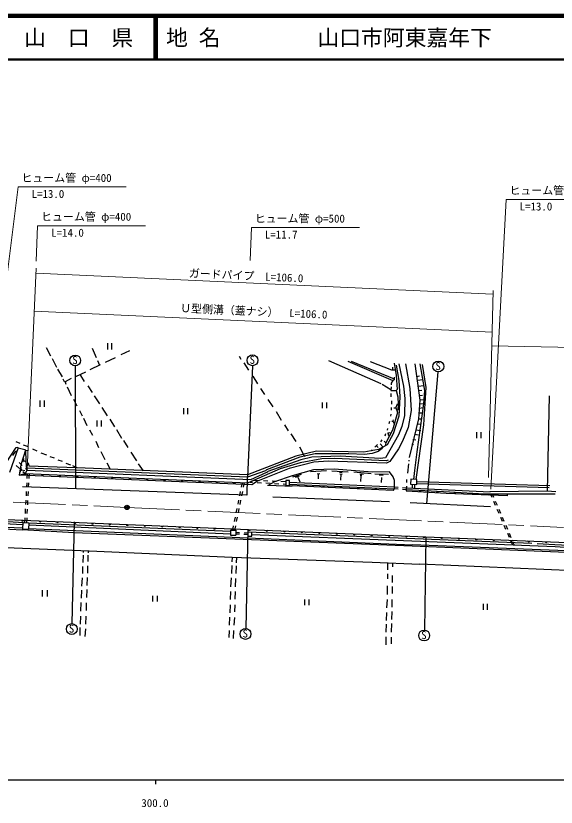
# Model space of a CAD drawing. Units: millimetres, scale not verified. Extents: x 40000 to 680000, y 20000 to 380000.
# Drawn here: x 335980 to 459724, y 198715 to 380000 of the extents above; entities that cross this region are included whole.
import ezdxf
from ezdxf.enums import TextEntityAlignment as Align

# ---------------------------------------------------------------- set-up
doc = ezdxf.new("R2010")
doc.units = ezdxf.units.MM
doc.header["$LTSCALE"] = 1000
doc.header["$PDMODE"] = 32
doc.header["$PDSIZE"] = 500
doc.linetypes.add('CHAIN', pattern=[18.5, 12, -1.5, 3.5, -1.5])
for name, color, linetype, lineweight in [('M-BGD', 7, 'Continuous', 25), ('M-BMK', 2, 'CHAIN', 13), ('M-BMK-SRVR', 3, 'Continuous', 25), ('M-STR-HTXT', 7, 'Continuous', 13), ('M-TTL', 2, 'Continuous', 140), ('M-TTL-BAND', 7, 'Continuous', 25), ('M-TTL-LINE', 7, 'Continuous', 50)]:
    doc.layers.add(name, color=color, linetype=linetype, lineweight=lineweight)
doc.layers.add('M-TTL-TXT', color=7, linetype='Continuous')
doc.styles.add('ＭＳ ゴシック', font='')
doc.styles.get('ＭＳ ゴシック').set_extended_font_data('MS Gothic')

msp = doc.modelspace()

# ---------------------------------------------------------------- linework, layer by layer
at = {"layer": 'M-BGD'}
for p, q in [((356940, 304993), (356940, 303593)), ((357990, 303593), (357990, 304993)), ((342926, 304052), (343942, 302105)), ((353425, 303883), (354356, 301766)), ((361976, 303290), (360029, 302359)), ((344281, 301512), (345297, 299480)), ((354695, 301004), (355118, 299988)), ((358759, 301682), (356473, 300581)), ((387122, 302020), (387546, 301343)), ((407612, 301004), (419550, 295755)), ((349576, 299797), (349615, 271625)), ((355288, 300073), (352917, 298888)), ((388223, 300496), (389239, 298803)), ((390183, 299853), (389070, 274334)), ((412014, 300920), (422344, 296432)), ((412776, 300920), (422598, 296856)), ((417094, 300835), (422005, 298888)), ((422259, 299480), (422259, 298888)), ((422598, 300412), (423106, 297618)), ((423106, 299988), (423698, 296432)), ((423698, 300242), (424799, 295162)), ((425222, 300242), (426238, 294654)), ((427339, 300242), (428524, 291945)), ((428524, 300242), (429540, 294146)), ((429032, 300158), (429879, 294824)), ((345551, 299057), (346567, 297279)), ((351901, 298380), (349615, 297279)), ((350885, 297618), (350631, 297787)), ((351732, 296263), (350885, 297618)), ((390255, 297448), (391356, 295670)), ((422005, 298888), (422852, 298888)), ((423106, 297618), (423275, 294400)), ((428440, 297448), (427847, 297279)), ((432653, 298426), (430043, 268304)), ((347160, 296178), (346821, 296771)), ((347244, 296178), (347160, 296178)), ((348684, 296940), (347244, 296178)), ((347244, 296178), (347414, 295586)), ((419888, 295586), (421836, 294400)), ((422344, 296432), (421920, 295840)), ((421920, 295840), (421920, 295501)), ((422598, 296602), (422344, 296432)), ((422598, 297194), (422598, 296602)), ((423698, 296432), (423952, 292707)), ((429202, 296602), (428016, 296432)), ((347752, 294993), (348684, 293046)), ((352494, 295247), (353425, 293723)), ((392033, 294654), (392964, 293215)), ((421920, 294993), (421836, 294146)), ((421836, 294146), (423106, 294146)), ((423275, 294400), (423106, 294146)), ((423106, 294146), (423444, 292707)), ((424799, 295162), (425053, 292368)), ((426238, 294654), (426492, 289574)), ((429371, 295247), (428186, 295078)), ((428948, 294146), (428270, 294062)), ((429879, 294824), (429371, 286272)), ((429540, 294146), (429371, 291098)), ((349192, 292199), (349954, 290675)), ((353933, 292961), (355118, 291098)), ((393726, 292114), (394827, 290421)), ((421836, 293469), (421836, 292707)), ((423444, 292707), (423529, 290929)), ((423952, 292707), (423698, 288304)), ((425053, 292368), (424968, 288474)), ((428524, 291945), (428186, 287712)), ((429117, 293046), (428440, 292961)), ((429371, 292030), (428524, 291945)), ((458158, 292961), (457650, 271117)), ((341478, 291841), (341478, 290441)), ((342528, 290441), (342528, 291841)), ((355711, 290252), (356896, 288389)), ((374357, 290153), (374357, 288753)), ((375407, 288753), (375407, 290153)), ((406110, 291455), (406110, 290100)), ((407126, 291455), (407126, 290100)), ((421920, 290252), (421920, 289659)), ((422005, 291776), (422005, 291014)), ((422513, 290167), (423021, 290167)), ((423021, 290167), (423360, 291098)), ((423021, 290167), (423360, 289151)), ((423360, 291098), (423444, 291098)), ((423529, 290929), (423444, 289744)), ((429371, 291098), (427847, 280092)), ((429202, 290167), (428440, 290082)), ((429371, 291098), (428524, 291014)), ((350546, 289574), (351139, 288389)), ((395589, 289320), (396774, 287373)), ((421836, 288728), (421751, 288304)), ((423360, 289151), (422259, 285087)), ((423698, 288304), (422428, 284240)), ((423444, 289744), (423275, 289574)), ((424968, 288474), (424376, 285934)), ((426492, 289574), (425815, 285680)), ((428355, 289066), (429117, 289066)), ((351478, 287796), (352240, 286188)), ((354521, 287329), (354521, 285929)), ((355571, 285929), (355571, 287329)), ((357489, 287627), (358590, 285849)), ((421582, 287034), (421412, 286526)), ((422090, 287119), (422344, 287119)), ((422428, 287458), (422344, 287119)), ((422344, 287119), (422598, 286611)), ((428186, 287712), (426069, 278822)), ((427932, 286526), (428778, 286442)), ((428186, 287712), (428948, 287712)), ((352832, 285172), (353510, 283902)), ((359013, 285256), (360198, 283224)), ((397536, 286272), (398383, 284918)), ((422259, 285087), (420735, 282208)), ((421074, 285426), (420989, 285087)), ((424376, 285934), (423614, 283986)), ((425815, 285680), (424545, 282547)), ((429371, 286272), (427588, 273793)), ((427593, 285172), (428694, 285002)), ((441502, 284653), (441502, 283253)), ((442552, 283253), (442552, 284653)), ((398976, 284240), (400076, 282462)), ((419804, 282886), (419465, 282378)), ((420650, 284240), (420481, 283732)), ((423614, 283986), (420650, 278737)), ((422428, 284240), (420989, 281700)), ((421074, 284494), (421243, 284325)), ((421243, 284325), (421497, 284579)), ((421243, 284325), (421243, 283986)), ((421243, 283986), (421497, 283732)), ((421497, 284579), (421836, 284410)), ((426916, 282970), (427593, 282886)), ((427339, 284156), (428101, 283986)), ((333782, 277636), (336068, 281108)), ((336492, 281023), (334544, 275350)), ((335984, 282462), (336915, 282124)), ((336068, 281108), (336407, 281192)), ((336407, 281192), (336492, 281023)), ((336492, 281023), (338016, 280684)), ((337677, 281700), (338778, 281362)), ((354272, 282547), (354949, 281108)), ((360622, 282716), (361638, 281108)), ((400923, 281277), (402108, 279076)), ((418788, 281785), (418195, 281192)), ((418618, 281446), (418957, 281108)), ((420989, 281700), (419042, 280684)), ((419380, 281954), (420058, 281277)), ((420058, 281277), (419888, 280854)), ((420312, 282547), (420735, 282208)), ((420735, 282208), (420566, 281531)), ((424545, 282547), (423614, 280769)), ((426662, 281870), (427085, 281785)), ((335306, 279245), (335984, 280261)), ((335984, 280261), (336238, 280261)), ((338185, 280515), (337155, 277129)), ((338016, 280684), (338185, 280515)), ((338270, 280092), (338185, 280515)), ((338185, 280515), (338693, 280430)), ((338439, 276620), (338270, 280092)), ((339794, 280769), (340810, 280346)), ((341741, 279922), (343011, 279414)), ((355457, 280176), (356388, 278398)), ((362315, 280007), (363585, 278060)), ((404818, 280261), (400076, 279160)), ((404564, 279668), (401008, 278906)), ((412268, 279668), (404564, 279668)), ((415655, 280007), (404818, 280261)), ((415824, 279499), (412268, 279668)), ((419042, 280684), (415655, 280007)), ((417602, 279753), (415824, 279499)), ((417518, 280600), (417348, 280261)), ((418957, 280176), (417602, 279753)), ((419888, 280854), (418957, 280176)), ((419042, 280684), (419296, 280430)), ((423614, 280769), (421666, 277890)), ((427847, 280092), (427254, 275858)), ((336709, 277683), (337441, 277002)), ((337736, 278585), (337513, 277716)), ((337783, 278252), (337684, 277903)), ((337840, 278028), (338282, 277903)), ((338778, 277636), (338947, 276874)), ((343773, 279076), (344789, 278737)), ((345636, 278314), (346567, 277975)), ((347414, 277552), (348514, 277128)), ((356812, 277636), (357574, 276112)), ((364008, 277382), (365109, 275774)), ((400076, 279160), (389070, 274842)), ((401008, 278906), (393407, 275988)), ((401262, 278314), (393677, 275632)), ((401092, 277636), (396520, 276197)), ((404225, 277721), (398552, 276282)), ((406088, 278483), (401092, 277636)), ((403802, 278906), (401262, 278314)), ((410236, 279160), (403802, 278906)), ((407527, 277975), (404225, 277721)), ((409051, 278568), (406088, 278483)), ((420904, 277552), (407527, 277975)), ((420820, 278060), (409051, 278568)), ((419380, 278568), (410236, 279160)), ((420650, 278737), (419380, 278568)), ((421243, 278229), (420820, 278060)), ((421666, 277890), (420904, 277552)), ((425900, 277382), (425646, 275266)), ((425984, 278229), (425984, 277975)), ((336080, 276958), (336831, 276297)), ((337155, 277129), (336746, 274758)), ((337038, 275450), (337229, 276614)), ((337187, 275748), (337266, 276242)), ((337327, 276007), (338039, 275869)), ((337582, 275637), (338100, 275181)), ((338608, 276028), (338100, 275181)), ((338173, 276321), (338565, 275956)), ((338608, 276366), (338439, 276620)), ((338565, 275956), (389832, 273742)), ((389070, 274334), (338608, 276366)), ((338947, 276874), (349784, 276536)), ((350038, 276451), (349022, 276874)), ((349700, 275943), (349784, 275858)), ((389070, 274842), (350038, 276451)), ((393134, 275774), (389070, 274334)), ((396520, 276197), (389184, 272987)), ((398552, 276282), (391356, 273403)), ((393407, 275988), (393134, 275774)), ((393472, 275435), (393677, 275632)), ((404140, 276028), (399230, 274588)), ((407104, 275774), (403463, 275520)), ((408882, 276112), (404140, 276028)), ((408374, 275774), (412099, 275520)), ((417687, 275435), (408882, 276112)), ((427254, 275858), (427083, 273807)), ((336746, 274758), (338100, 275181)), ((390032, 272586), (336746, 274758)), ((338100, 275181), (389184, 272987)), ((338584, 275157), (338524, 274017)), ((339000, 275136), (338940, 273995)), ((388985, 274250), (388900, 270186)), ((389070, 274334), (388985, 274250)), ((389832, 273742), (393472, 275435)), ((399230, 274588), (395250, 273234)), ((399426, 274369), (401439, 274977)), ((400058, 274322), (400971, 274634)), ((400597, 274329), (401026, 273237)), ((404987, 275181), (405241, 275096)), ((405241, 275096), (405580, 275181)), ((405241, 275096), (405241, 273911)), ((410067, 275435), (410744, 275350)), ((410152, 275096), (410744, 275012)), ((410406, 275012), (410321, 273657)), ((413369, 275520), (417348, 275181)), ((414724, 275096), (415570, 275012)), ((414863, 274776), (415201, 274776)), ((415007, 274570), (414922, 273300)), ((421582, 275520), (417687, 275435)), ((418195, 275096), (421328, 275012)), ((419211, 274842), (420142, 274758)), ((419719, 274250), (419634, 273064)), ((422428, 274419), (421582, 275520)), ((422682, 273572), (422428, 274419)), ((425476, 273742), (425476, 273064)), ((426408, 273826), (426370, 272721)), ((427795, 273787), (426408, 273826)), ((427795, 272647), (427795, 273787)), ((388900, 270186), (337508, 272133)), ((338471, 273018), (338419, 272019)), ((338887, 272996), (338835, 271997)), ((387660, 272011), (387871, 273044)), ((388276, 273026), (388066, 271999)), ((389632, 273183), (390217, 273150)), ((391356, 273403), (390032, 272586)), ((390595, 273605), (391695, 273561)), ((391215, 273094), (392213, 273038)), ((392694, 273521), (393693, 273481)), ((393212, 272982), (394210, 272926)), ((393642, 272472), (397621, 272302)), ((395250, 273234), (393811, 272472)), ((394692, 273442), (395691, 273402)), ((395209, 272870), (396207, 272814)), ((396691, 273362), (397790, 273318)), ((397206, 272758), (397790, 272726)), ((397621, 272302), (398806, 272302)), ((398637, 273572), (397790, 273572)), ((397790, 273572), (397790, 272387)), ((397790, 272387), (398637, 272387)), ((398637, 272387), (398637, 273572)), ((398637, 273156), (422682, 272133)), ((398637, 272738), (422682, 271625)), ((398806, 272302), (399230, 272302)), ((422428, 271286), (399230, 272302)), ((422682, 271625), (422682, 273572)), ((422682, 272075), (423565, 272012)), ((424563, 271940), (425445, 271876)), ((425476, 272218), (425392, 271286)), ((426370, 272721), (427795, 272647)), ((426746, 272701), (426746, 271813)), ((427273, 272674), (427252, 271789)), ((427795, 273320), (458242, 272387)), ((427795, 272897), (458158, 271964)), ((338366, 271021), (338313, 270022)), ((338782, 270999), (338729, 270000)), ((387262, 270051), (387461, 271031)), ((387866, 271019), (387665, 270040)), ((422428, 271286), (422682, 271625)), ((422682, 271719), (423549, 271653)), ((424546, 271576), (425412, 271510)), ((425392, 271286), (425476, 271117)), ((425412, 271510), (435298, 270948)), ((425445, 271876), (444612, 270949)), ((435298, 270948), (443341, 270524)), ((443341, 270524), (448508, 270524)), ((457650, 271117), (444526, 270948)), ((444623, 270524), (444973, 269715)), ((445034, 270524), (445388, 269707)), ((448508, 270524), (448506, 270016)), ((448508, 270524), (459512, 270524)), ((459682, 270948), (457650, 271117)), ((338261, 269024), (338208, 268025)), ((338677, 269002), (338624, 268003)), ((386863, 268091), (387062, 269071)), ((387465, 269060), (387264, 268080)), ((394827, 269847), (421582, 268746)), ((426323, 268492), (444696, 267561)), ((445371, 268798), (445768, 267880)), ((445786, 268789), (446183, 267871)), ((338155, 267026), (338103, 266028)), ((338571, 267004), (338519, 266006)), ((386464, 266131), (386663, 267111)), ((387064, 267101), (386863, 266121)), ((446166, 266962), (446563, 266045)), ((446581, 266954), (446978, 266036)), ((269891, 266364), (337575, 263498)), ((275701, 265106), (337543, 262734)), ((338050, 265029), (337990, 263889)), ((338466, 265007), (338406, 263866)), ((386065, 264172), (386265, 265151)), ((386663, 265141), (386462, 264161)), ((446960, 265127), (447358, 264209)), ((447376, 265119), (447773, 264201)), ((329828, 264409), (338947, 263836)), ((337592, 263911), (337531, 262460)), ((338947, 263836), (338884, 262373)), ((338929, 263413), (385124, 261298)), ((338947, 263836), (385149, 261969)), ((349361, 264090), (348822, 240770)), ((385656, 262159), (385866, 263192)), ((386262, 263182), (386052, 262154)), ((447755, 263292), (448153, 262374)), ((448170, 263283), (448568, 262366)), ((330311, 262650), (337423, 262227)), ((349361, 261550), (337423, 262227)), ((337531, 262460), (338884, 262373)), ((338892, 262564), (426746, 258840)), ((426746, 258502), (349361, 261550)), ((385156, 262164), (385114, 261033)), ((385156, 262164), (386360, 262151)), ((386360, 262151), (386360, 261013)), ((386360, 261718), (387237, 261658)), ((386360, 261354), (387230, 261304)), ((388229, 261247), (389099, 261197)), ((388234, 261591), (389110, 261531)), ((389104, 262439), (388649, 239660)), ((389120, 261808), (389086, 260831)), ((389120, 261808), (454178, 259179)), ((390001, 260788), (390030, 261771)), ((390014, 261214), (459512, 258417)), ((448550, 261456), (448948, 260539)), ((448965, 261448), (449363, 260530)), ((296952, 259687), (352748, 257401)), ((385114, 261033), (386360, 261013)), ((389086, 260831), (390001, 260788)), ((429877, 260666), (429550, 239288)), ((449345, 259621), (449696, 258812)), ((449760, 259613), (450114, 258795)), ((469418, 257147), (426746, 258840)), ((469334, 256724), (426746, 258502)), ((455364, 259094), (459428, 258925)), ((459428, 258925), (467048, 258502)), ((459512, 258417), (470180, 257740)), ((351393, 256470), (351308, 254776)), ((351393, 257401), (351393, 257062)), ((352494, 256470), (352494, 255030)), ((352578, 257316), (352578, 256978)), ((352748, 257401), (385514, 255962)), ((385514, 255962), (385429, 254946)), ((385514, 255962), (417602, 254861)), ((386530, 255962), (386445, 254692)), ((351224, 253845), (351224, 252236)), ((352409, 254014), (352409, 252321)), ((385429, 254099), (385344, 252236)), ((386445, 254014), (386360, 252236)), ((417602, 254861), (428524, 254353)), ((421074, 254522), (421074, 253083)), ((422259, 254522), (422259, 253760)), ((469164, 252660), (428524, 254353)), ((421074, 252152), (421074, 251390)), ((351139, 251220), (351054, 249358)), ((352324, 251305), (352240, 249527)), ((385260, 251220), (385175, 249188)), ((386276, 251136), (386191, 249188)), ((421074, 251390), (421074, 251051)), ((422174, 251813), (422174, 250204)), ((342019, 248399), (342019, 246960)), ((343120, 248399), (343120, 246960)), ((351054, 248426), (350970, 246564)), ((352240, 248596), (352155, 246733)), ((420989, 249442), (420989, 247410)), ((422174, 249273), (422179, 247659)), ((367310, 247156), (367310, 245802)), ((368326, 247156), (368326, 245802)), ((385175, 248088), (385090, 246310)), ((386191, 248088), (386106, 246394)), ((350885, 245632), (350800, 243600)), ((352070, 245548), (352070, 243770)), ((385090, 245040), (385006, 243262)), ((386106, 245040), (386022, 243431)), ((402079, 246310), (402079, 244956)), ((403095, 246310), (403095, 244956)), ((420989, 246310), (420904, 244362)), ((422090, 246310), (422090, 244532)), ((442974, 245300), (442974, 243900)), ((444024, 243900), (444024, 245300)), ((420904, 243346), (420820, 241484)), ((422090, 243516), (422005, 241738)), ((350800, 242500), (350716, 240637)), ((351986, 242500), (351901, 240637)), ((384921, 242246), (384836, 240383)), ((386022, 242161), (385937, 240383)), ((350631, 239875), (350631, 238012)), ((351901, 239536), (351816, 237843)), ((420820, 240637), (420735, 238774)), ((422005, 240806), (421920, 238774)), ((384836, 239198), (384752, 237589)), ((385852, 239198), (385768, 237335)), ((420735, 237758), (420735, 235896)), ((421920, 237674), (421920, 236150))]:
    msp.add_line(p, q, dxfattribs=at)
for points in [[(448506, 270016), (434536, 270609), (425476, 271117)], [(269605, 267476), (309820, 265584), (429877, 260666), (466056, 259207), (496850, 258756)]]:
    msp.add_lwpolyline(points, dxfattribs=at)
for centre in [(349578, 301047), (390186, 301103), (432739, 299673), (348797, 239520), (388575, 238412), (429490, 238039)]:
    msp.add_circle(centre, 1250, dxfattribs=at)
for centre, start, end in [((338072, 274647), 10.34637, 164.9856), ((342069, 274484), 10.34637, 164.9856), ((346066, 274321), 10.34637, 164.9856), ((350062, 274159), 10.34637, 164.9856), ((354059, 273996), 10.34637, 164.9856), ((358056, 273833), 10.34637, 164.9856), ((362052, 273670), 10.34637, 164.9856), ((366049, 273507), 10.34637, 164.9856), ((370046, 273344), 10.34637, 164.9856), ((374043, 273181), 10.34637, 164.9856), ((378039, 273018), 10.34637, 164.9856), ((382036, 272855), 10.34637, 164.9856), ((386033, 272692), 10.34637, 164.9856), ((402445, 272105), 10.17268, 164.81191), ((406441, 271930), 10.17268, 164.81191), ((410437, 271755), 10.17268, 164.81191), ((414434, 271580), 10.17268, 164.81191), ((418430, 271405), 10.17268, 164.81191), ((428525, 270890), 9.4709, 164.11013), ((432518, 270666), 9.4709, 164.11013), ((436514, 270469), 10.25111, 164.89034), ((440510, 270299), 10.25111, 164.89034), ((444507, 270130), 10.25111, 164.89034), ((337540, 264505), 190.3346, 344.97384), ((341536, 264341), 190.3346, 344.97384), ((345533, 264178), 190.3346, 344.97384), ((349530, 264014), 190.3346, 344.97384), ((353526, 263850), 190.3346, 344.97384), ((357523, 263687), 190.3346, 344.97384), ((361519, 263523), 190.3346, 344.97384), ((365516, 263359), 190.3346, 344.97384), ((369513, 263195), 190.3346, 344.97384), ((373509, 263032), 190.3346, 344.97384), ((377506, 262868), 190.3346, 344.97384), ((381503, 262704), 190.3346, 344.97384), ((385499, 262540), 190.3346, 344.97384), ((389496, 262377), 190.3346, 344.97384), ((393493, 262213), 190.3346, 344.97384), ((397489, 262049), 190.3346, 344.97384), ((401486, 261886), 190.3346, 344.97384), ((405483, 261722), 190.3346, 344.97384), ((409479, 261558), 190.3346, 344.97384), ((413476, 261394), 190.3346, 344.97384), ((417473, 261231), 190.3346, 344.97384), ((421469, 261067), 190.3346, 344.97384), ((425466, 260903), 190.3346, 344.97384), ((429462, 260740), 190.3346, 344.97384), ((433459, 260578), 190.37144, 345.01067), ((437456, 260417), 190.37144, 345.01067), ((441453, 260256), 190.37144, 345.01067), ((445449, 260095), 190.37144, 345.01067), ((449446, 259934), 190.37144, 345.01067), ((453443, 259772), 190.37144, 345.01067), ((457440, 259611), 190.37144, 345.01067)]:
    msp.add_arc(centre, 256, start, end, dxfattribs=at)
at = {"layer": 'M-BMK'}
for p, q in [((261470, 271994), (361437, 267399)), ((361437, 267399), (461404, 262804))]:
    msp.add_line(p, q, dxfattribs=at)
at = {"layer": 'M-BMK-SRVR'}
msp.add_circle((361437, 267399), 500, dxfattribs=at)
msp.add_point((361437, 267399), dxfattribs=at)
at = {"layer": 'M-STR-HTXT'}
for p, q in [((336492, 340798), (333651, 317615)), ((336492, 340798), (361225, 340798)), ((448252, 337919), (444752, 271558)), ((448252, 337919), (472985, 337919)), ((340979, 331908), (340640, 323780)), ((340979, 331908), (365713, 331908)), ((389916, 331484), (389662, 323949)), ((389916, 331484), (414650, 331484)), ((340640, 322171), (338608, 276028)), ((340556, 321070), (445204, 316244)), ((445288, 317091), (444235, 274253)), ((340132, 312350), (445119, 307524)), ((444977, 304434), (558149, 302105))]:
    msp.add_line(p, q, dxfattribs=at)
at = {"layer": 'M-TTL'}
msp.add_line((680000, 380000), (40000, 380000), dxfattribs=at)
at = {"layer": 'M-TTL-BAND'}
for p, q in [((40000, 205000), (579000, 205000)), ((368000, 205000), (368000, 204000))]:
    msp.add_line(p, q, dxfattribs=at)
at = {"layer": 'M-TTL-LINE'}
for p, q in [((367750, 380000), (367750, 370000)), ((368250, 380000), (368250, 370000)), ((40000, 370000), (680000, 370000))]:
    msp.add_line(p, q, dxfattribs=at)

# ---------------------------------------------------------------- texts
at = {"layer": 'M-BGD', "style": 'ＭＳ ゴシック'}
for p in [(348899, 299673), (389507, 299729), (432061, 298299), (348118, 238146), (387896, 237038), (428811, 236666)]:
    msp.add_text('S', height=1833, dxfattribs=at).set_placement(p, align=Align.BOTTOM_LEFT)
at = {"layer": 'M-STR-HTXT', "style": 'ＭＳ ゴシック'}
for s, p in [('ヒューム管 φ=400', (337284, 341398)), ('ヒューム管 φ=300', (449044, 338520)), ('L=13.0', (339590, 337738)), ('L=13.0', (451350, 334859)), ('ヒューム管 φ=400', (341772, 332508)), ('ヒューム管 φ=500', (390709, 332085)), ('L=14.0', (344077, 328848)), ('L=11.7', (393015, 328425))]:
    msp.add_text(s, height=1833, dxfattribs=at).set_placement(p, align=Align.BOTTOM_LEFT)
for s, rotation, p in [('ガードパイプ\u3000L=106.0', 357.36, (375547, 319605)), ('Ｕ型側溝（蓋ナシ）\u3000L=106.0', 357.368, (373570, 311617))]:
    msp.add_text(s, height=1833, rotation=rotation, dxfattribs=at).set_placement(p, align=Align.BOTTOM_LEFT)
at = {"layer": 'M-TTL-BAND', "style": 'ＭＳ ゴシック'}
msp.add_text('300.0', height=1833, dxfattribs=at).set_placement((367844, 198195), align=Align.BOTTOM_CENTER)
at = {"layer": 'M-TTL-TXT', "style": 'ＭＳ ゴシック'}
msp.add_text('山\u3000口\u3000県', height=3666, dxfattribs=at).set_placement((350375, 375000), align=Align.MIDDLE_CENTER)
for s, p in [('地 名', (370380, 375000)), ('山口市阿東嘉年下', (405024, 375000))]:
    msp.add_text(s, height=3666, dxfattribs=at).set_placement(p, align=Align.MIDDLE_LEFT)

doc.saveas('drawing.dxf')
